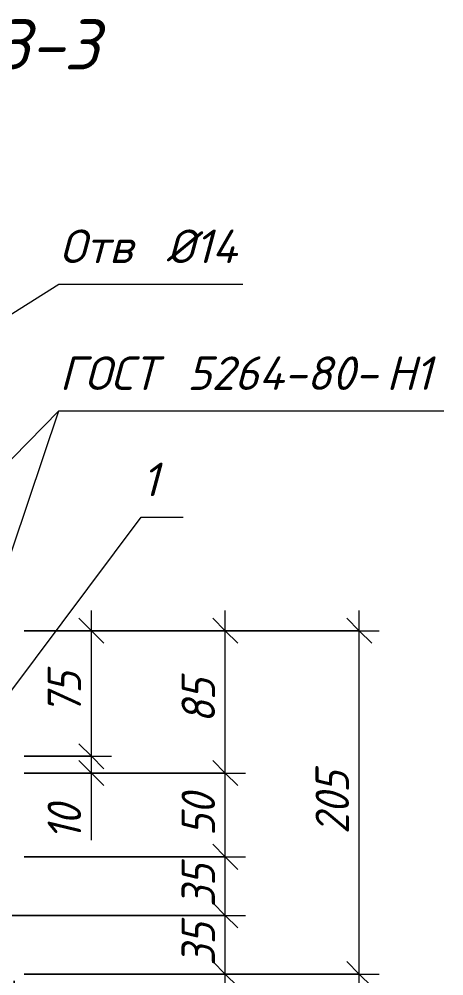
# Model space of a CAD drawing. Header units: millimetres. Extents: x -508 to 38670, y -99 to 8560.
# Drawn here: x 14837 to 15091, y 2777 to 3348 of the extents above; entities that cross this region are included whole.
import ezdxf

# ---------------------------------------------------------------- set-up
doc = ezdxf.new("R2010")
doc.units = ezdxf.units.MM
for name, color, linetype, lineweight in [('A-ANNO-DIMS', 7, 'Continuous', 9), ('A-ANNO-DIMS-10', 7, 'Continuous', 9), ('A-ANNO-NOTE', 7, 'Continuous', 9), ('G-ANNO-TEXT', 7, 'Continuous', 9)]:
    doc.layers.add(name, color=color, linetype=linetype, lineweight=lineweight)
doc.styles.add('ISOCPEUR_B_I', font='', dxfattribs={"height": 30})
doc.styles.add('ISOCPEUR_I_2', font='isocpeui.ttf', dxfattribs={"width": 0.9, "height": 20})
doc.styles.add('ISOCPEUR_I_4', font='isocpeui.ttf', dxfattribs={"height": 20})
doc.styles.get('ISOCPEUR_B_I').set_extended_font_data('ISOCPEUR', italic=True, bold=True)
doc.dimstyles.new('ISO-2_0_0_9К_СРЕДНИЙ_1', dxfattribs={"dimscale": 304.8, "dimtxt": 19.919624, "dimasz": 0.049213, "dimexe": 0.03937, "dimexo": 0, "dimgap": 0, "dimtad": 1, "dimdec": 0, "dimzin": 0, "dimdsep": 46, "dimtxsty": 'ISOCPEUR_I_2', "dimblk1": 'OBLIQUE', "dimblk2": 'OBLIQUE', "dimsah": 1, "dimcen": 0.09, "dimdle": 0.03937, "dimazin": 0, "dimtfac": 1, "dimtdec": 4, "dimtix": 1, "dimtmove": 0, "dimatfit": 3, "dimfxl": 1, "dimtvp": 1, "dimtolj": 1, "dimtzin": 0, "dimarcsym": 2})
doc.dimstyles.new('ISO-2_0_0_9К_СРЕДНИЙ_2', dxfattribs={"dimscale": 304.8, "dimtxt": 19.919624, "dimasz": 0.049213, "dimexe": 0.03937, "dimexo": 0, "dimgap": 0, "dimtad": 1, "dimdec": 0, "dimzin": 0, "dimdsep": 46, "dimtxsty": 'ISOCPEUR_I_2', "dimblk1": 'OBLIQUE', "dimblk2": 'OBLIQUE', "dimsah": 1, "dimcen": 0.09, "dimdle": 0.03937, "dimazin": 0, "dimtfac": 1, "dimtdec": 4, "dimtix": 1, "dimtmove": 1, "dimatfit": 3, "dimfxl": 1, "dimtvp": 1, "dimtolj": 1, "dimtzin": 0, "dimarcsym": 2})

# ---------------------------------------------------------------- blocks, each defined once
blk = doc.blocks.new('DIMBLOCK225-АР1_Фахверк из 2-х уголков Ф-11_ Ф-18-Ф-21_Узлы 2 эт_')
at = {"layer": 'A-ANNO-DIMS-10', "lineweight": 20}
for p, q in [((14880.27, 2907.64), (14872.77, 2915.14)), ((14880.27, 2897.64), (14872.77, 2905.14)), ((14880.27, 2907.64), (14887.77, 2900.14)), ((14880.27, 2897.64), (14887.77, 2890.14))]:
    blk.add_line(p, q, dxfattribs=at)
at = {"layer": 'A-ANNO-DIMS-10'}
for p, q in [((14840.15, 2907.64), (14892.27, 2907.64)), ((14880.27, 2907.64), (14840.15, 2907.64)), ((14880.27, 2885.64), (14880.27, 2907.64)), ((14880.27, 2879.05), (14880.27, 2902.64)), ((14840.15, 2897.64), (14892.27, 2897.64)), ((14880.27, 2897.64), (14840.15, 2897.64)), ((14880.27, 2857.6), (14880.27, 2879.05))]:
    blk.add_line(p, q, dxfattribs=at)
at = {"layer": 'A-ANNO-DIMS-10', "color": 0, "insert": (14854.14, 2857.6), "char_height": 20, "width": 25.7423, "attachment_point": 1, "rotation": 90, "line_spacing_factor": 1.149209, "style": 'ISOCPEUR_I_2'}
blk.add_mtext('10', dxfattribs=at)
blk = doc.blocks.new('_Oblique')
at = {"color": 0, "linetype": 'ByBlock', "lineweight": -2}
blk.add_line((-0.5, -0.5), (0.5, 0.5), dxfattribs=at)
blk = doc.blocks.new('DIMBLOCK226-АР1_Фахверк из 2-х уголков Ф-11_ Ф-18-Ф-21_Узлы 2 эт_')
at = {"layer": 'A-ANNO-DIMS-10'}
for p, q in [((14880.27, 2907.64), (14880.27, 2994.64)), ((14840.15, 2982.64), (14892.27, 2982.64)), ((14880.27, 2982.64), (14840.15, 2982.64)), ((14840.15, 2907.64), (14892.27, 2907.64)), ((14880.27, 2907.64), (14840.15, 2907.64))]:
    blk.add_line(p, q, dxfattribs=at)
at = {"layer": 'A-ANNO-DIMS-10', "lineweight": 20}
for p, q in [((14880.27, 2982.64), (14872.77, 2990.14)), ((14880.27, 2982.64), (14887.77, 2975.14)), ((14880.27, 2907.64), (14872.77, 2915.14)), ((14880.27, 2907.64), (14887.77, 2900.14))]:
    blk.add_line(p, q, dxfattribs=at)
at = {"layer": 'A-ANNO-DIMS-10', "color": 0, "insert": (14854.14, 2932.5), "char_height": 20, "width": 30.3391, "attachment_point": 1, "rotation": 90, "line_spacing_factor": 1.149209, "style": 'ISOCPEUR_I_2'}
blk.add_mtext('75', dxfattribs=at)
blk = doc.blocks.new('DIMBLOCK229-АР1_Фахверк из 2-х уголков Ф-11_ Ф-18-Ф-21_Узлы 2 эт_')
at = {"layer": 'A-ANNO-DIMS-10'}
for p, q in [((14813.09, 2895.58), (14813.09, 2569.22)), ((14813.09, 2581.22), (14813.09, 2895.58)), ((14834.09, 2773.66), (14834.09, 2569.22)), ((14834.09, 2581.22), (14834.09, 2773.66)), ((14813.09, 2581.22), (14846.09, 2581.22)), ((14849.37, 2581.22), (14823.59, 2581.22)), ((14870.82, 2581.22), (14849.37, 2581.22))]:
    blk.add_line(p, q, dxfattribs=at)
at = {"layer": 'A-ANNO-DIMS-10', "lineweight": 20}
for p, q in [((14813.09, 2581.22), (14820.59, 2588.72)), ((14834.09, 2581.22), (14841.59, 2588.72)), ((14813.09, 2581.22), (14805.59, 2573.72)), ((14834.09, 2581.22), (14826.59, 2573.72))]:
    blk.add_line(p, q, dxfattribs=at)
at = {"layer": 'A-ANNO-DIMS-10', "color": 0, "insert": (14849.37, 2607.35), "char_height": 20, "width": 25.7423, "attachment_point": 1, "line_spacing_factor": 1.149209, "style": 'ISOCPEUR_I_2'}
blk.add_mtext('21', dxfattribs=at)
blk = doc.blocks.new('DIMBLOCK240-АР1_Фахверк из 2-х уголков Ф-11_ Ф-18-Ф-21_Узлы 2 эт_')
at = {"layer": 'A-ANNO-DIMS-10', "lineweight": 20}
for p, q in [((14960.27, 2812.64), (14952.77, 2820.14)), ((14960.27, 2812.64), (14967.77, 2805.14)), ((14960.27, 2777.64), (14952.77, 2785.14)), ((14960.27, 2777.64), (14967.77, 2770.14))]:
    blk.add_line(p, q, dxfattribs=at)
at = {"layer": 'A-ANNO-DIMS-10'}
for p, q in [((14802.4, 2812.64), (14972.27, 2812.64)), ((14960.27, 2812.64), (14802.4, 2812.64)), ((14960.27, 2765.64), (14960.27, 2812.64)), ((14840.15, 2777.64), (14972.27, 2777.64)), ((14960.27, 2777.64), (14840.15, 2777.64))]:
    blk.add_line(p, q, dxfattribs=at)
at = {"layer": 'A-ANNO-DIMS-10', "color": 0, "insert": (14934.14, 2782.5), "char_height": 20, "width": 30.3391, "attachment_point": 1, "rotation": 90, "line_spacing_factor": 1.149209, "style": 'ISOCPEUR_I_2'}
blk.add_mtext('35', dxfattribs=at)
blk = doc.blocks.new('DIMBLOCK241-АР1_Фахверк из 2-х уголков Ф-11_ Ф-18-Ф-21_Узлы 2 эт_')
at = {"layer": 'A-ANNO-DIMS-10', "lineweight": 20}
for p, q in [((14960.27, 2847.64), (14952.77, 2855.14)), ((14960.27, 2847.64), (14967.77, 2840.14)), ((14960.27, 2812.64), (14952.77, 2820.14)), ((14960.27, 2812.64), (14967.77, 2805.14))]:
    blk.add_line(p, q, dxfattribs=at)
at = {"layer": 'A-ANNO-DIMS-10'}
for p, q in [((14840.15, 2847.64), (14972.27, 2847.64)), ((14960.27, 2847.64), (14840.15, 2847.64)), ((14960.27, 2812.64), (14960.27, 2847.64)), ((14802.4, 2812.64), (14972.27, 2812.64)), ((14960.27, 2812.64), (14802.4, 2812.64))]:
    blk.add_line(p, q, dxfattribs=at)
at = {"layer": 'A-ANNO-DIMS-10', "color": 0, "insert": (14934.14, 2817.5), "char_height": 20, "width": 30.3391, "attachment_point": 1, "rotation": 90, "line_spacing_factor": 1.149209, "style": 'ISOCPEUR_I_2'}
blk.add_mtext('35', dxfattribs=at)
blk = doc.blocks.new('DIMBLOCK242-АР1_Фахверк из 2-х уголков Ф-11_ Ф-18-Ф-21_Узлы 2 эт_')
at = {"layer": 'A-ANNO-DIMS-10', "lineweight": 20}
for p, q in [((14960.27, 2897.64), (14952.77, 2905.14)), ((14960.27, 2897.64), (14967.77, 2890.14)), ((14960.27, 2847.64), (14952.77, 2855.14)), ((14960.27, 2847.64), (14967.77, 2840.14))]:
    blk.add_line(p, q, dxfattribs=at)
at = {"layer": 'A-ANNO-DIMS-10'}
for p, q in [((14840.15, 2897.64), (14972.27, 2897.64)), ((14960.27, 2897.64), (14840.15, 2897.64)), ((14960.27, 2847.64), (14960.27, 2897.64)), ((14840.15, 2847.64), (14972.27, 2847.64)), ((14960.27, 2847.64), (14840.15, 2847.64))]:
    blk.add_line(p, q, dxfattribs=at)
at = {"layer": 'A-ANNO-DIMS-10', "color": 0, "insert": (14934.14, 2860), "char_height": 20, "width": 30.3391, "attachment_point": 1, "rotation": 90, "line_spacing_factor": 1.149209, "style": 'ISOCPEUR_I_2'}
blk.add_mtext('50', dxfattribs=at)
blk = doc.blocks.new('DIMBLOCK243-АР1_Фахверк из 2-х уголков Ф-11_ Ф-18-Ф-21_Узлы 2 эт_')
at = {"layer": 'A-ANNO-DIMS-10'}
for p, q in [((14960.27, 2897.64), (14960.27, 2994.64)), ((14840.15, 2982.64), (14972.27, 2982.64)), ((14960.27, 2982.64), (14840.15, 2982.64)), ((14840.15, 2897.64), (14972.27, 2897.64)), ((14960.27, 2897.64), (14840.15, 2897.64))]:
    blk.add_line(p, q, dxfattribs=at)
at = {"layer": 'A-ANNO-DIMS-10', "lineweight": 20}
for p, q in [((14960.27, 2982.64), (14952.77, 2990.14)), ((14960.27, 2982.64), (14967.77, 2975.14)), ((14960.27, 2897.64), (14952.77, 2905.14)), ((14960.27, 2897.64), (14967.77, 2890.14))]:
    blk.add_line(p, q, dxfattribs=at)
at = {"layer": 'A-ANNO-DIMS-10', "color": 0, "insert": (14934.14, 2927.5), "char_height": 20, "width": 30.3391, "attachment_point": 1, "rotation": 90, "line_spacing_factor": 1.149209, "style": 'ISOCPEUR_I_2'}
blk.add_mtext('85', dxfattribs=at)
blk = doc.blocks.new('DIMBLOCK244-АР1_Фахверк из 2-х уголков Ф-11_ Ф-18-Ф-21_Узлы 2 эт_')
at = {"layer": 'A-ANNO-DIMS-10'}
for p, q in [((15040.27, 2765.64), (15040.27, 2994.64)), ((14840.15, 2982.64), (15052.27, 2982.64)), ((15040.27, 2982.64), (14840.15, 2982.64)), ((14840.15, 2777.64), (15052.27, 2777.64)), ((15040.27, 2777.64), (14840.15, 2777.64))]:
    blk.add_line(p, q, dxfattribs=at)
at = {"layer": 'A-ANNO-DIMS-10', "lineweight": 20}
for p, q in [((15040.27, 2982.64), (15032.77, 2990.14)), ((15040.27, 2982.64), (15047.77, 2975.14)), ((15040.27, 2777.64), (15032.77, 2785.14)), ((15040.27, 2777.64), (15047.77, 2770.14))]:
    blk.add_line(p, q, dxfattribs=at)
at = {"layer": 'A-ANNO-DIMS-10', "color": 0, "insert": (15014.14, 2861.17), "char_height": 20, "width": 45.5087, "attachment_point": 1, "rotation": 90, "line_spacing_factor": 1.149209, "style": 'ISOCPEUR_I_2'}
blk.add_mtext('205', dxfattribs=at)
blk = doc.blocks.new('_AT__Текстовая выноска 2_0 - _AT__Текстовая выноска 2_0-30620702-АР1_Фахверк из 2-х уголков Ф-11_ Ф-18-Ф-21_Узлы 2 эт_')
at = {"layer": 'A-ANNO-NOTE'}
blk.add_line((0, 0), (11, 0), dxfattribs=at)
blk = doc.blocks.new('_AT__Текстовая выноска1 - _AT__Текстовая выноска-30601245-АР1_Фахверк из 2-х уголков Ф-11_ Ф-18-Ф-21_Узлы 2 эт_')
at = {"layer": 'A-ANNO-NOTE'}
blk.add_line((0, 0), (2.5, 0), dxfattribs=at)
blk = doc.blocks.new('_AT__Текстовая выноска 2_0 - _AT__Текстовая выноска 2_0-30620701-АР1_Фахверк из 2-х уголков Ф-11_ Ф-18-Ф-21_Узлы 2 эт_')
at = {"layer": 'A-ANNO-NOTE'}
blk.add_line((0, 0), (23, 0), dxfattribs=at)
blk = doc.blocks.new('DIMBLOCK247-АР1_Фахверк из 2-х уголков Ф-11_ Ф-18-Ф-21_Узлы 2 эт_')
at = {"layer": 'A-ANNO-DIMS-10'}
for p, q in [((14622.09, 2895.42), (14622.09, 2489.22)), ((14622.09, 2501.22), (14622.09, 2895.42)), ((14834.09, 2766.94), (14834.09, 2489.22)), ((14834.09, 2501.22), (14834.09, 2766.94)), ((14610.09, 2501.22), (14846.09, 2501.22))]:
    blk.add_line(p, q, dxfattribs=at)
at = {"layer": 'A-ANNO-DIMS-10', "lineweight": 20}
for p, q in [((14622.09, 2501.22), (14629.59, 2508.72)), ((14834.09, 2501.22), (14841.59, 2508.72)), ((14622.09, 2501.22), (14614.59, 2493.72)), ((14834.09, 2501.22), (14826.59, 2493.72))]:
    blk.add_line(p, q, dxfattribs=at)
at = {"layer": 'A-ANNO-DIMS-10', "color": 0, "insert": (14711.05, 2527.35), "char_height": 20, "width": 40.9118, "attachment_point": 1, "line_spacing_factor": 1.149209, "style": 'ISOCPEUR_I_2'}
blk.add_mtext('212', dxfattribs=at)

msp = doc.modelspace()

# ---------------------------------------------------------------- linework, layer by layer
at = {"layer": 'A-ANNO-NOTE'}
for p, q in [((14682.14, 3077.24), (14860.82, 3189.67)), ((14667.79, 2917.68), (14860.82, 3113.9)), ((14795.59, 2920.03), (14860.82, 3113.9)), ((14830.92, 2944.67), (14910.1, 3050.44))]:
    msp.add_line(p, q, dxfattribs=at)

# ---------------------------------------------------------------- block references
at = {"layer": 'A-ANNO-NOTE', "xscale": 10, "yscale": 10, "zscale": 10}
for name, p in [('_AT__Текстовая выноска 2_0 - _AT__Текстовая выноска 2_0-30620702-АР1_Фахверк из 2-х уголков Ф-11_ Ф-18-Ф-21_Узлы 2 эт_', (14860.82, 3189.67)), ('_AT__Текстовая выноска 2_0 - _AT__Текстовая выноска 2_0-30620701-АР1_Фахверк из 2-х уголков Ф-11_ Ф-18-Ф-21_Узлы 2 эт_', (14860.82, 3113.9)), ('_AT__Текстовая выноска1 - _AT__Текстовая выноска-30601245-АР1_Фахверк из 2-х уголков Ф-11_ Ф-18-Ф-21_Узлы 2 эт_', (14910.1, 3050.44))]:
    msp.add_blockref(name, p, dxfattribs=at)

# ---------------------------------------------------------------- texts
at = {"layer": 'A-ANNO-NOTE', "char_height": 20, "attachment_point": 1, "style": 'ISOCPEUR_I_4'}
for s, insert, width in [('Отв', (14861.23, 3222.2), 61.7299), (' Ø14', (14912.17, 3222.2), 74.5569), ('ГОСТ', (14861.23, 3146.43), 76.962), (' 5264-80-', (14924.73, 3146.43), 159.5358), ('\\fISOCPEUR|b0|i1|c204|p34|;Н', (15056.36, 3146.43), 20.8439), ('\\fISOCPEUR|b0|i1|c204|p34|;1', (15073.56, 3146.43), 12.827), ('\\fISOCPEUR|b0|i1|c204|p34|;1', (14910.51, 3082.97), 12.827)]:
    msp.add_mtext(s, dxfattribs=dict(at, insert=insert, width=width))
at = {"layer": 'G-ANNO-TEXT', "insert": (14803.18, 3347.75), "char_height": 30, "width": 102.616, "attachment_point": 1, "style": 'ISOCPEUR_B_I'}
msp.add_mtext(' 3-3', dxfattribs=at)

# ---------------------------------------------------------------- dimensions: what is measured, and where the dimension line sits
at = {"layer": 'A-ANNO-DIMS'}
for base, p1, p2, override, picture, middle in [((14880.27, 2982.64), (14840.15, 2907.64), (14840.15, 2982.64), {"dimpost": '<>', "dimfxl": 75}, 'DIMBLOCK226-АР1_Фахверк из 2-х уголков Ф-11_ Ф-18-Ф-21_Узлы 2 эт_', (14870.14, 2945.14)), ((14960.27, 2982.64), (14840.15, 2897.64), (14840.15, 2982.64), {"dimpost": '<>', "dimfxl": 85}, 'DIMBLOCK243-АР1_Фахверк из 2-х уголков Ф-11_ Ф-18-Ф-21_Узлы 2 эт_', (14950.27, 2940.14)), ((15040.27, 2982.64), (14840.15, 2777.64), (14840.15, 2982.64), {"dimpost": '<>', "dimfxl": 205}, 'DIMBLOCK244-АР1_Фахверк из 2-х уголков Ф-11_ Ф-18-Ф-21_Узлы 2 эт_', (15030.27, 2880.14)), ((14960.27, 2897.64), (14840.15, 2847.64), (14840.15, 2897.64), {"dimpost": '<>', "dimfxl": 50}, 'DIMBLOCK242-АР1_Фахверк из 2-х уголков Ф-11_ Ф-18-Ф-21_Узлы 2 эт_', (14950.27, 2872.64)), ((14960.27, 2847.64), (14802.4, 2812.64), (14840.15, 2847.64), {"dimpost": '<>', "dimfxl": 51.476043}, 'DIMBLOCK241-АР1_Фахверк из 2-х уголков Ф-11_ Ф-18-Ф-21_Узлы 2 эт_', (14950.27, 2830.14)), ((14960.27, 2812.64), (14840.15, 2777.64), (14802.4, 2812.64), {"dimpost": '<>', "dimfxl": 51.476043}, 'DIMBLOCK240-АР1_Фахверк из 2-х уголков Ф-11_ Ф-18-Ф-21_Узлы 2 эт_', (14950.27, 2795.14))]:
    dim = msp.add_linear_dim(base=base, p1=p1, p2=p2, angle=90, dimstyle='ISO-2_0_0_9К_СРЕДНИЙ_1', override=override, dxfattribs=at)
    dim.commit()
    dim.dimension.update_dxf_attribs({"geometry": picture, "text_midpoint": middle})
dim = msp.add_linear_dim(base=(14880.27, 2907.64), p1=(14840.15, 2897.64), p2=(14840.15, 2907.64), angle=90, dimstyle='ISO-2_0_0_9К_СРЕДНИЙ_2', override={"dimpost": '<>', "dimfxl": 10}, dxfattribs=at)
dim.commit()
dim.dimension.update_dxf_attribs({"geometry": 'DIMBLOCK225-АР1_Фахверк из 2-х уголков Ф-11_ Ф-18-Ф-21_Узлы 2 эт_', "text_midpoint": (14867.48, 2870.47), "dimtype": 160, "text_rotation": 90})
dim = msp.add_linear_dim(base=(14834.09, 2501.22), p1=(14622.09, 2895.42), p2=(14834.09, 2766.94), dimstyle='ISO-2_0_0_9К_СРЕДНИЙ_1', override={"dimpost": '<>', "dimfxl": 247.893637}, dxfattribs=at)
dim.commit()
dim.dimension.update_dxf_attribs({"geometry": 'DIMBLOCK247-АР1_Фахверк из 2-х уголков Ф-11_ Ф-18-Ф-21_Узлы 2 эт_', "text_midpoint": (14728.09, 2511.22)})
dim = msp.add_linear_dim(base=(14834.09, 2581.22), p1=(14813.09, 2895.58), p2=(14834.09, 2773.66), dimstyle='ISO-2_0_0_9К_СРЕДНИЙ_2', override={"dimpost": '<>', "dimfxl": 123.716516}, dxfattribs=at)
dim.commit()
dim.dimension.update_dxf_attribs({"geometry": 'DIMBLOCK229-АР1_Фахверк из 2-х уголков Ф-11_ Ф-18-Ф-21_Узлы 2 эт_', "text_midpoint": (14862.24, 2594.02), "dimtype": 160})

doc.saveas('drawing.dxf')
